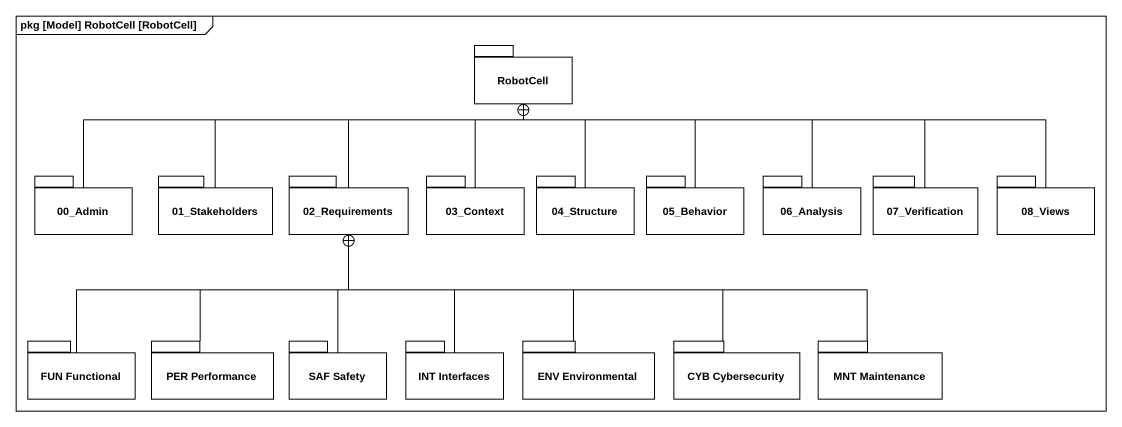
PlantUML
@startuml
mainframe pkg [Model] RobotCell [RobotCell]
package RobotCell {
}
package "00_Admin" as p00_Admin {
}
package "01_Stakeholders" as p01_Stakeholders {
}
package "02_Requirements" as p02_Requirements {
}
package "03_Context" as p03_Context {
}
package "04_Structure" as p04_Structure {
}
package "05_Behavior" as p05_Behavior {
}
package "06_Analysis" as p06_Analysis {
}
package "07_Verification" as p07_Verification {
}
package "08_Views" as p08_Views {
}
package "FUN Functional" as FUN_Functional {
}
package "PER Performance" as PER_Performance {
}
package "SAF Safety" as SAF_Safety {
}
package "INT Interfaces" as INT_Interfaces {
}
package "ENV Environmental" as ENV_Environmental {
}
package "CYB Cybersecurity" as CYB_Cybersecurity {
}
package "MNT Maintenance" as MNT_Maintenance {
}
p00_Admin -right-+ RobotCell
p01_Stakeholders -right-+ RobotCell
p02_Requirements -up-+ RobotCell
p03_Context -up-+ RobotCell
p04_Structure -up-+ RobotCell
p05_Behavior -up-+ RobotCell
p06_Analysis -left-+ RobotCell
p07_Verification -left-+ RobotCell
p08_Views -left-+ RobotCell
FUN_Functional -up-+ p02_Requirements
PER_Performance -up-+ p02_Requirements
SAF_Safety -up-+ p02_Requirements
INT_Interfaces -up-+ p02_Requirements
ENV_Environmental -up-+ p02_Requirements
CYB_Cybersecurity -left-+ p02_Requirements
MNT_Maintenance -left-+ p02_Requirements
@enduml
